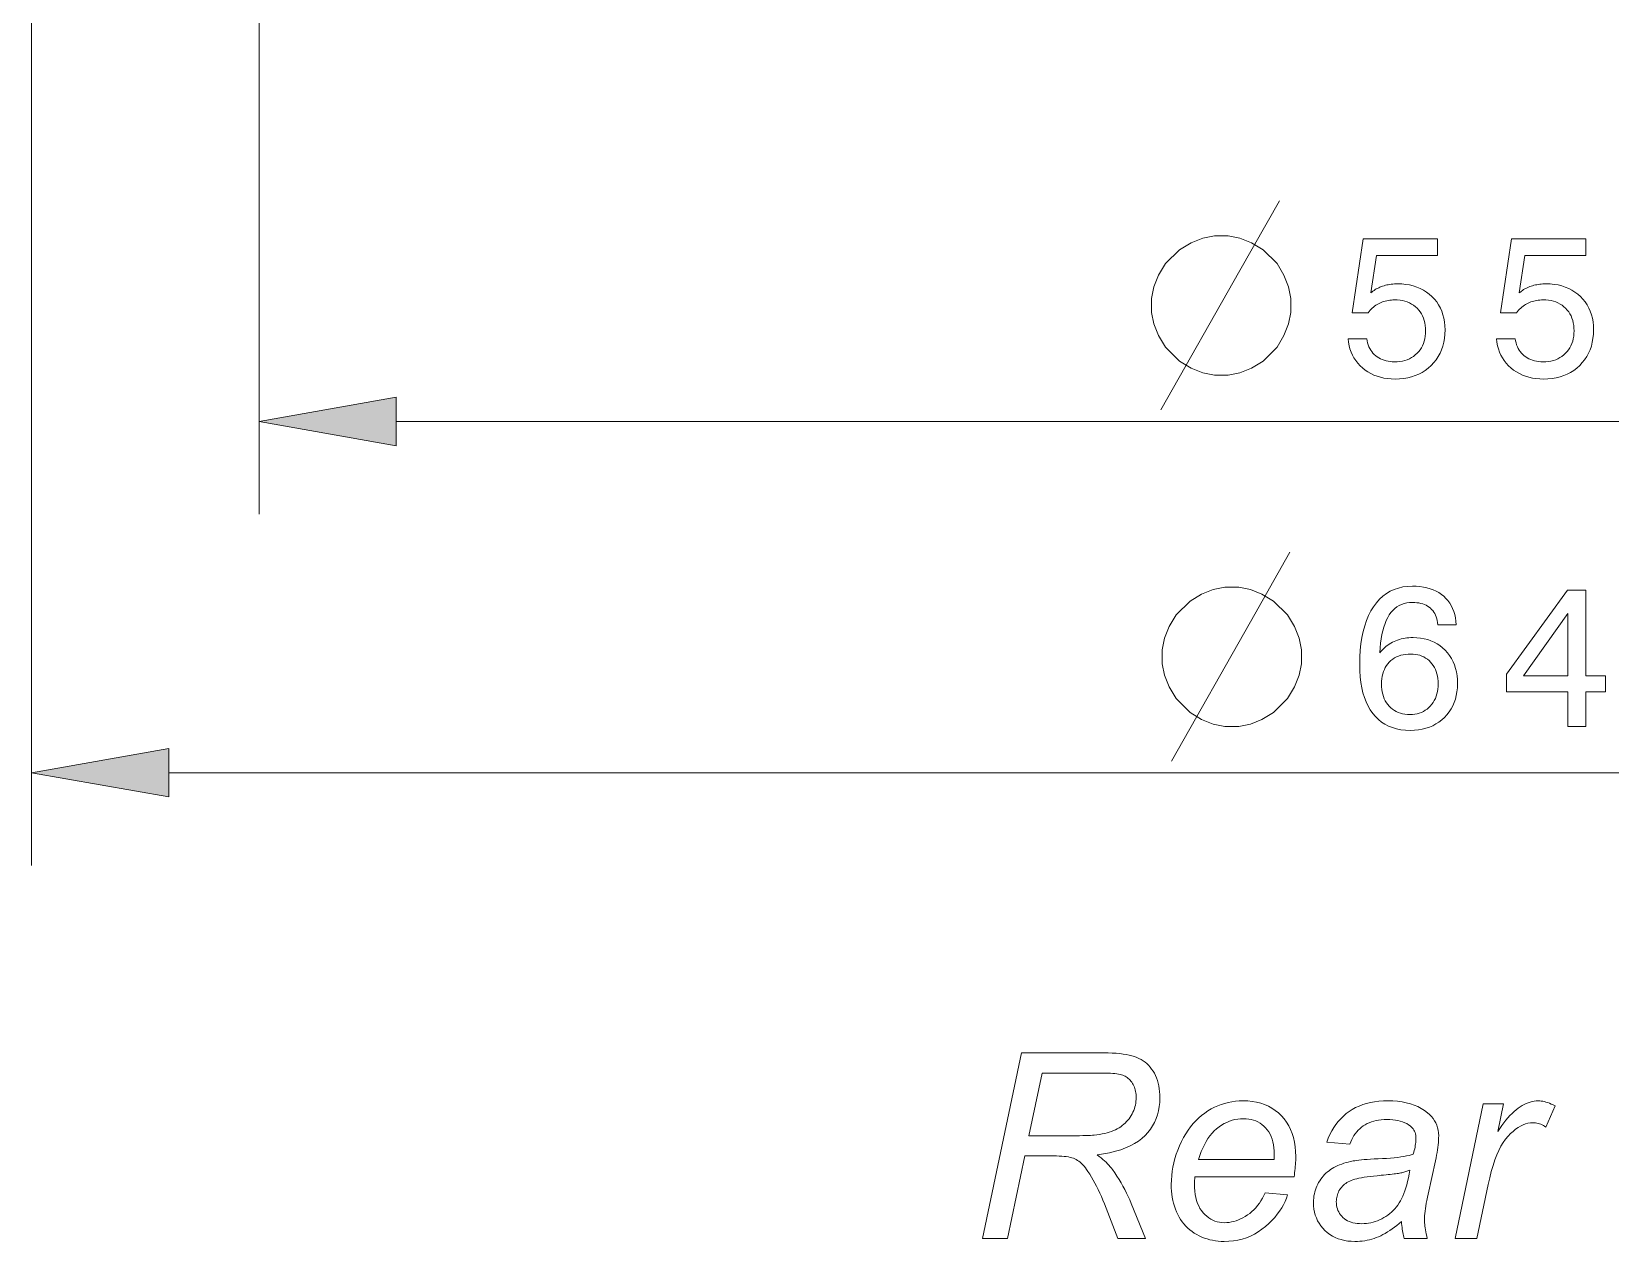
# Model space of a CAD drawing. Extents: x 0 to 420, y 0 to 594.
# Drawn here: x 248.37 to 282.38, y 257.86 to 283.92 of the extents above; entities that cross this region are included whole.
import ezdxf

# ---------------------------------------------------------------- set-up
doc = ezdxf.new("R2010")
doc.units = 0

msp = doc.modelspace()

# ---------------------------------------------------------------- linework, layer by layer
at = {"lineweight": 13}
for p, q in [((248.375, 297.515), (248.375, 265.951)), ((256.229, 275.518), (305.421, 275.518)), ((251.329, 267.951), (310.321, 267.951))]:
    msp.add_line(p, q, dxfattribs=at)
at = {"lineweight": 13, "ltscale": 0.499923}
msp.add_line((253.275, 293.515), (253.275, 273.518), dxfattribs=at)
at = {"lineweight": 13}
for points in [[(272.7, 275.768), (274.4, 278.768), (275.25, 280.268)], [(272.926, 268.201), (274.626, 271.201), (275.476, 272.701)]]:
    msp.add_lwpolyline(points, dxfattribs=at)
for points in [[(274.15, 279.518), (273.85, 279.518), (273.6, 279.468), (273.35, 279.368), (273.1, 279.218), (272.8, 278.918), (272.65, 278.668), (272.55, 278.418), (272.5, 278.168), (272.5, 277.868), (272.55, 277.618), (272.65, 277.368), (272.8, 277.118), (273.1, 276.818), (273.35, 276.668), (273.6, 276.568), (273.85, 276.518), (274.15, 276.518), (274.4, 276.568), (274.65, 276.668), (274.9, 276.818), (275.2, 277.118), (275.35, 277.368), (275.45, 277.618), (275.5, 277.868), (275.5, 278.168), (275.45, 278.418), (275.35, 278.668), (275.2, 278.918), (274.9, 279.218), (274.65, 279.368), (274.4, 279.468)], [(276.73, 277.3), (277.131, 277.3), (277.139, 277.254), (277.15, 277.211), (277.163, 277.169), (277.179, 277.129), (277.197, 277.092), (277.218, 277.056), (277.241, 277.023), (277.267, 276.991), (277.295, 276.962), (277.326, 276.934), (277.358, 276.909), (277.393, 276.887), (277.429, 276.867), (277.467, 276.85), (277.507, 276.836), (277.548, 276.824), (277.591, 276.815), (277.636, 276.808), (277.683, 276.804), (277.731, 276.803), (277.79, 276.804), (277.847, 276.81), (277.902, 276.819), (277.954, 276.832), (278.003, 276.849), (278.051, 276.869), (278.096, 276.893), (278.138, 276.92), (278.178, 276.951), (278.216, 276.986), (278.251, 277.024), (278.282, 277.064), (278.31, 277.107), (278.334, 277.151), (278.354, 277.198), (278.37, 277.248), (278.383, 277.3), (278.392, 277.354), (278.398, 277.41), (278.4, 277.469), (278.398, 277.529), (278.392, 277.586), (278.383, 277.641), (278.371, 277.693), (278.354, 277.743), (278.334, 277.791), (278.311, 277.836), (278.284, 277.878), (278.253, 277.918), (278.218, 277.956), (278.181, 277.99), (278.141, 278.021), (278.098, 278.048), (278.053, 278.072), (278.006, 278.092), (277.956, 278.108), (277.904, 278.121), (277.849, 278.13), (277.791, 278.135), (277.731, 278.137), (277.697, 278.136), (277.663, 278.134), (277.629, 278.131), (277.596, 278.126), (277.564, 278.12), (277.532, 278.112), (277.501, 278.103), (277.471, 278.093), (277.441, 278.081), (277.412, 278.068), (277.383, 278.053), (277.356, 278.037), (277.329, 278.02), (277.302, 278.001), (277.277, 277.981), (277.252, 277.96), (277.228, 277.937), (277.205, 277.913), (277.182, 277.888), (277.16, 277.861), (276.816, 277.861), (277.053, 279.451), (278.655, 279.451), (278.655, 279.096), (277.341, 279.096), (277.221, 278.289), (277.243, 278.307), (277.266, 278.325), (277.289, 278.342), (277.313, 278.358), (277.338, 278.372), (277.364, 278.386), (277.391, 278.4), (277.418, 278.412), (277.446, 278.423), (277.475, 278.433), (277.505, 278.443), (277.535, 278.451), (277.565, 278.459), (277.597, 278.465), (277.628, 278.471), (277.661, 278.475), (277.693, 278.478), (277.727, 278.481), (277.76, 278.482), (277.795, 278.483), (277.885, 278.48), (277.972, 278.472), (278.055, 278.458), (278.135, 278.439), (278.211, 278.414), (278.284, 278.384), (278.353, 278.349), (278.418, 278.307), (278.48, 278.261), (278.538, 278.209), (278.591, 278.152), (278.639, 278.092), (278.681, 278.029), (278.718, 277.962), (278.749, 277.892), (278.774, 277.818), (278.794, 277.741), (278.808, 277.661), (278.816, 277.577), (278.819, 277.49), (278.816, 277.397), (278.807, 277.308), (278.792, 277.223), (278.771, 277.141), (278.745, 277.062), (278.712, 276.988), (278.673, 276.917), (278.628, 276.849), (278.578, 276.785), (278.521, 276.725), (278.459, 276.669), (278.394, 276.619), (278.326, 276.575), (278.253, 276.537), (278.178, 276.505), (278.098, 276.478), (278.015, 276.458), (277.928, 276.443), (277.838, 276.435), (277.744, 276.432), (277.661, 276.434), (277.58, 276.441), (277.503, 276.453), (277.428, 276.47), (277.356, 276.491), (277.288, 276.518), (277.222, 276.549), (277.158, 276.585), (277.098, 276.625), (277.041, 276.671), (276.988, 276.72), (276.939, 276.773), (276.896, 276.828), (276.857, 276.886), (276.824, 276.948), (276.795, 277.012), (276.771, 277.08), (276.753, 277.15), (276.739, 277.224)], [(279.928, 277.3), (280.329, 277.3), (280.337, 277.254), (280.348, 277.211), (280.361, 277.169), (280.377, 277.129), (280.395, 277.092), (280.416, 277.056), (280.439, 277.023), (280.465, 276.991), (280.493, 276.962), (280.524, 276.934), (280.556, 276.909), (280.591, 276.887), (280.627, 276.867), (280.665, 276.85), (280.705, 276.836), (280.746, 276.824), (280.789, 276.815), (280.834, 276.808), (280.881, 276.804), (280.93, 276.803), (280.989, 276.804), (281.045, 276.81), (281.1, 276.819), (281.152, 276.832), (281.202, 276.849), (281.249, 276.869), (281.294, 276.893), (281.336, 276.92), (281.377, 276.951), (281.414, 276.986), (281.449, 277.024), (281.48, 277.064), (281.508, 277.107), (281.532, 277.151), (281.552, 277.198), (281.569, 277.248), (281.581, 277.3), (281.591, 277.354), (281.596, 277.41), (281.598, 277.469), (281.596, 277.529), (281.591, 277.586), (281.582, 277.641), (281.569, 277.693), (281.553, 277.743), (281.533, 277.791), (281.509, 277.836), (281.482, 277.878), (281.451, 277.918), (281.417, 277.956), (281.379, 277.99), (281.339, 278.021), (281.297, 278.048), (281.252, 278.072), (281.204, 278.092), (281.154, 278.108), (281.102, 278.121), (281.047, 278.13), (280.989, 278.135), (280.93, 278.137), (280.895, 278.136), (280.861, 278.134), (280.827, 278.131), (280.794, 278.126), (280.762, 278.12), (280.731, 278.112), (280.7, 278.103), (280.669, 278.093), (280.639, 278.081), (280.61, 278.068), (280.582, 278.053), (280.554, 278.037), (280.527, 278.02), (280.501, 278.001), (280.475, 277.981), (280.45, 277.96), (280.426, 277.937), (280.403, 277.913), (280.38, 277.888), (280.358, 277.861), (280.015, 277.861), (280.251, 279.451), (281.853, 279.451), (281.853, 279.096), (280.54, 279.096), (280.419, 278.289), (280.441, 278.307), (280.464, 278.325), (280.487, 278.342), (280.512, 278.358), (280.537, 278.372), (280.562, 278.386), (280.589, 278.4), (280.616, 278.412), (280.644, 278.423), (280.673, 278.433), (280.703, 278.443), (280.733, 278.451), (280.764, 278.459), (280.795, 278.465), (280.827, 278.471), (280.859, 278.475), (280.891, 278.478), (280.925, 278.481), (280.958, 278.482), (280.993, 278.483), (281.083, 278.48), (281.17, 278.472), (281.254, 278.458), (281.333, 278.439), (281.409, 278.414), (281.482, 278.384), (281.551, 278.349), (281.616, 278.307), (281.678, 278.261), (281.736, 278.209), (281.789, 278.152), (281.837, 278.092), (281.879, 278.029), (281.916, 277.962), (281.947, 277.892), (281.972, 277.818), (281.992, 277.741), (282.006, 277.661), (282.015, 277.577), (282.017, 277.49), (282.014, 277.397), (282.005, 277.308), (281.991, 277.223), (281.97, 277.141), (281.943, 277.062), (281.91, 276.988), (281.871, 276.917), (281.826, 276.849), (281.776, 276.785), (281.719, 276.725), (281.658, 276.669), (281.593, 276.619), (281.524, 276.575), (281.452, 276.537), (281.376, 276.505), (281.296, 276.478), (281.213, 276.458), (281.126, 276.443), (281.036, 276.435), (280.942, 276.432), (280.859, 276.434), (280.778, 276.441), (280.701, 276.453), (280.626, 276.47), (280.555, 276.491), (280.486, 276.518), (280.42, 276.549), (280.357, 276.585), (280.296, 276.625), (280.239, 276.671), (280.186, 276.72), (280.137, 276.773), (280.094, 276.828), (280.055, 276.886), (280.022, 276.948), (279.993, 277.012), (279.969, 277.08), (279.951, 277.15), (279.937, 277.224)], [(256.229, 276.039), (253.275, 275.518), (256.229, 274.997)], [(274.376, 271.951), (274.076, 271.951), (273.826, 271.901), (273.576, 271.801), (273.326, 271.651), (273.026, 271.351), (272.876, 271.101), (272.776, 270.851), (272.726, 270.601), (272.726, 270.301), (272.776, 270.051), (272.876, 269.801), (273.026, 269.551), (273.326, 269.251), (273.576, 269.101), (273.826, 269.001), (274.076, 268.951), (274.376, 268.951), (274.626, 269.001), (274.876, 269.101), (275.126, 269.251), (275.426, 269.551), (275.576, 269.801), (275.676, 270.051), (275.726, 270.301), (275.726, 270.601), (275.676, 270.851), (275.576, 271.101), (275.426, 271.351), (275.126, 271.651), (274.876, 271.801), (274.626, 271.901)], [(279.062, 271.14), (278.666, 271.14), (278.66, 271.185), (278.652, 271.229), (278.641, 271.27), (278.629, 271.309), (278.613, 271.346), (278.596, 271.38), (278.576, 271.413), (278.554, 271.443), (278.53, 271.471), (278.503, 271.497), (278.474, 271.52), (278.444, 271.541), (278.411, 271.56), (278.375, 271.576), (278.338, 271.589), (278.299, 271.6), (278.258, 271.609), (278.215, 271.615), (278.169, 271.619), (278.122, 271.62), (278.057, 271.617), (277.996, 271.609), (277.938, 271.596), (277.883, 271.577), (277.831, 271.553), (277.782, 271.523), (277.737, 271.488), (277.694, 271.448), (277.654, 271.402), (277.618, 271.35), (277.584, 271.294), (277.554, 271.231), (277.526, 271.163), (277.501, 271.09), (277.479, 271.011), (277.46, 270.926), (277.444, 270.836), (277.431, 270.74), (277.421, 270.639), (277.413, 270.532), (277.439, 270.564), (277.466, 270.594), (277.494, 270.623), (277.523, 270.65), (277.554, 270.675), (277.585, 270.699), (277.618, 270.721), (277.651, 270.742), (277.686, 270.761), (277.722, 270.779), (277.759, 270.795), (277.797, 270.809), (277.836, 270.822), (277.875, 270.833), (277.915, 270.842), (277.957, 270.85), (277.999, 270.856), (278.042, 270.86), (278.085, 270.863), (278.13, 270.863), (278.214, 270.861), (278.294, 270.852), (278.371, 270.839), (278.445, 270.82), (278.516, 270.795), (278.583, 270.765), (278.648, 270.73), (278.709, 270.689), (278.767, 270.642), (278.822, 270.59), (278.872, 270.534), (278.917, 270.474), (278.957, 270.411), (278.992, 270.344), (279.021, 270.274), (279.045, 270.2), (279.063, 270.123), (279.077, 270.042), (279.085, 269.958), (279.087, 269.87), (279.084, 269.783), (279.076, 269.698), (279.062, 269.617), (279.042, 269.54), (279.017, 269.465), (278.986, 269.394), (278.949, 269.327), (278.907, 269.263), (278.859, 269.202), (278.806, 269.144), (278.748, 269.091), (278.686, 269.044), (278.621, 269.002), (278.553, 268.965), (278.481, 268.935), (278.405, 268.909), (278.327, 268.89), (278.244, 268.876), (278.158, 268.868), (278.069, 268.865), (277.966, 268.868), (277.868, 268.879), (277.775, 268.898), (277.687, 268.923), (277.604, 268.956), (277.525, 268.996), (277.452, 269.043), (277.384, 269.098), (277.32, 269.16), (277.262, 269.229), (277.208, 269.306), (277.161, 269.388), (277.119, 269.477), (277.082, 269.573), (277.051, 269.675), (277.026, 269.783), (277.006, 269.898), (276.992, 270.019), (276.984, 270.147), (276.981, 270.281), (276.984, 270.439), (276.993, 270.589), (277.008, 270.732), (277.029, 270.868), (277.056, 270.996), (277.089, 271.117), (277.127, 271.231), (277.172, 271.337), (277.223, 271.437), (277.279, 271.529), (277.342, 271.612), (277.408, 271.688), (277.48, 271.754), (277.556, 271.811), (277.638, 271.86), (277.724, 271.9), (277.814, 271.93), (277.91, 271.953), (278.01, 271.966), (278.115, 271.97), (278.199, 271.968), (278.279, 271.961), (278.356, 271.951), (278.429, 271.935), (278.498, 271.916), (278.564, 271.892), (278.626, 271.864), (278.685, 271.831), (278.74, 271.794), (278.791, 271.753), (278.838, 271.708), (278.881, 271.659), (278.919, 271.607), (278.953, 271.551), (278.983, 271.491), (279.008, 271.428), (279.028, 271.361), (279.044, 271.291), (279.055, 271.217)], [(281.461, 268.951), (281.461, 269.693), (280.143, 269.693), (280.143, 270.073), (281.457, 271.884), (281.849, 271.884), (281.849, 270.039), (282.277, 270.039), (282.277, 269.693), (281.849, 269.693), (281.849, 268.951)], [(280.506, 270.039), (281.461, 270.039), (281.461, 271.382)], [(278.67, 269.866), (278.668, 269.924), (278.663, 269.979), (278.655, 270.031), (278.644, 270.082), (278.629, 270.13), (278.611, 270.175), (278.59, 270.219), (278.566, 270.259), (278.538, 270.298), (278.508, 270.334), (278.474, 270.367), (278.439, 270.397), (278.401, 270.423), (278.361, 270.446), (278.32, 270.465), (278.276, 270.481), (278.231, 270.493), (278.183, 270.502), (278.133, 270.507), (278.082, 270.509), (278.024, 270.507), (277.969, 270.502), (277.916, 270.494), (277.866, 270.482), (277.818, 270.466), (277.773, 270.447), (277.731, 270.424), (277.691, 270.399), (277.654, 270.369), (277.619, 270.336), (277.587, 270.3), (277.559, 270.262), (277.533, 270.221), (277.512, 270.177), (277.493, 270.131), (277.478, 270.083), (277.466, 270.031), (277.458, 269.977), (277.453, 269.921), (277.451, 269.862), (277.453, 269.803), (277.458, 269.746), (277.466, 269.692), (277.478, 269.641), (277.493, 269.592), (277.511, 269.545), (277.532, 269.501), (277.557, 269.459), (277.585, 269.42), (277.617, 269.383), (277.651, 269.35), (277.688, 269.32), (277.727, 269.293), (277.768, 269.27), (277.812, 269.251), (277.858, 269.235), (277.906, 269.222), (277.956, 269.213), (278.009, 269.208), (278.065, 269.206), (278.118, 269.208), (278.169, 269.214), (278.217, 269.223), (278.264, 269.235), (278.309, 269.252), (278.352, 269.272), (278.392, 269.296), (278.431, 269.323), (278.468, 269.354), (278.502, 269.389), (278.534, 269.426), (278.563, 269.466), (278.588, 269.508), (278.61, 269.553), (278.628, 269.599), (278.643, 269.648), (278.655, 269.699), (278.663, 269.753), (278.668, 269.808)], [(251.329, 268.472), (248.375, 267.951), (251.329, 267.43)], [(268.859, 257.921), (269.697, 261.921), (271.375, 261.921), (271.472, 261.921), (271.564, 261.918), (271.651, 261.914), (271.734, 261.908), (271.811, 261.901), (271.884, 261.891), (271.952, 261.881), (272.016, 261.868), (272.074, 261.854), (272.128, 261.838), (272.178, 261.82), (272.226, 261.799), (272.272, 261.775), (272.315, 261.748), (272.357, 261.719), (272.396, 261.686), (272.433, 261.65), (272.467, 261.612), (272.5, 261.57), (272.53, 261.526), (272.558, 261.479), (272.583, 261.429), (272.605, 261.378), (272.624, 261.323), (272.64, 261.267), (272.653, 261.208), (272.663, 261.146), (272.67, 261.082), (272.675, 261.016), (272.676, 260.947), (272.673, 260.851), (272.664, 260.759), (272.648, 260.669), (272.625, 260.583), (272.596, 260.501), (272.561, 260.421), (272.52, 260.345), (272.472, 260.272), (272.418, 260.203), (272.357, 260.137), (272.289, 260.075), (272.214, 260.017), (272.13, 259.964), (272.039, 259.916), (271.94, 259.872), (271.833, 259.832), (271.718, 259.797), (271.595, 259.767), (271.464, 259.741), (271.326, 259.72), (271.368, 259.687), (271.409, 259.655), (271.447, 259.623), (271.483, 259.592), (271.517, 259.56), (271.549, 259.528), (271.579, 259.497), (271.607, 259.465), (271.632, 259.434), (271.656, 259.403), (271.705, 259.332), (271.752, 259.261), (271.798, 259.19), (271.841, 259.118), (271.882, 259.045), (271.922, 258.972), (271.959, 258.898), (271.995, 258.824), (272.028, 258.75), (272.06, 258.675), (272.365, 257.921), (271.768, 257.921), (271.481, 258.666), (271.45, 258.746), (271.417, 258.823), (271.384, 258.899), (271.35, 258.972), (271.315, 259.043), (271.279, 259.112), (271.242, 259.178), (271.204, 259.243), (271.166, 259.305), (271.126, 259.365), (271.099, 259.404), (271.072, 259.441), (271.044, 259.475), (271.016, 259.506), (270.989, 259.534), (270.961, 259.56), (270.933, 259.582), (270.905, 259.602), (270.877, 259.619), (270.848, 259.634), (270.818, 259.646), (270.784, 259.657), (270.747, 259.666), (270.706, 259.675), (270.662, 259.682), (270.614, 259.687), (270.563, 259.692), (270.508, 259.695), (270.449, 259.697), (270.387, 259.698), (269.765, 259.698), (269.394, 257.921)], [(269.855, 260.132), (270.594, 260.132), (270.693, 260.132), (270.785, 260.132), (270.87, 260.133), (270.948, 260.134), (271.018, 260.135), (271.081, 260.136), (271.137, 260.138), (271.186, 260.14), (271.228, 260.143), (271.263, 260.145), (271.322, 260.152), (271.38, 260.16), (271.435, 260.17), (271.488, 260.181), (271.539, 260.194), (271.587, 260.209), (271.633, 260.225), (271.678, 260.242), (271.72, 260.261), (271.76, 260.282), (271.797, 260.304), (271.834, 260.327), (271.868, 260.352), (271.901, 260.379), (271.931, 260.406), (271.961, 260.436), (271.988, 260.467), (272.014, 260.499), (272.038, 260.533), (272.06, 260.568), (272.08, 260.604), (272.098, 260.641), (272.114, 260.679), (272.128, 260.717), (272.139, 260.755), (272.149, 260.794), (272.156, 260.834), (272.162, 260.874), (272.165, 260.914), (272.166, 260.956), (272.165, 260.99), (272.163, 261.024), (272.159, 261.056), (272.153, 261.088), (272.146, 261.119), (272.138, 261.149), (272.127, 261.178), (272.115, 261.206), (272.102, 261.233), (272.087, 261.26), (272.071, 261.285), (272.053, 261.308), (272.035, 261.33), (272.016, 261.35), (271.996, 261.369), (271.974, 261.385), (271.952, 261.4), (271.929, 261.414), (271.905, 261.426), (271.88, 261.436), (271.852, 261.445), (271.821, 261.452), (271.786, 261.459), (271.748, 261.465), (271.706, 261.471), (271.661, 261.475), (271.612, 261.478), (271.559, 261.48), (271.503, 261.482), (271.443, 261.482), (270.139, 261.482)], [(274.946, 258.906), (275.427, 258.857), (275.403, 258.786), (275.374, 258.716), (275.34, 258.646), (275.301, 258.577), (275.256, 258.509), (275.205, 258.441), (275.15, 258.374), (275.089, 258.308), (275.022, 258.243), (274.951, 258.178), (274.875, 258.117), (274.796, 258.062), (274.714, 258.014), (274.63, 257.972), (274.542, 257.936), (274.452, 257.907), (274.359, 257.885), (274.263, 257.869), (274.164, 257.859), (274.062, 257.856), (273.999, 257.857), (273.936, 257.862), (273.874, 257.869), (273.813, 257.88), (273.754, 257.893), (273.695, 257.909), (273.638, 257.929), (273.581, 257.951), (273.526, 257.976), (273.472, 258.005), (273.419, 258.036), (273.369, 258.07), (273.322, 258.106), (273.277, 258.145), (273.235, 258.187), (273.195, 258.232), (273.158, 258.279), (273.124, 258.329), (273.092, 258.382), (273.062, 258.437), (273.036, 258.495), (273.012, 258.554), (272.991, 258.615), (272.972, 258.677), (272.957, 258.741), (272.944, 258.806), (272.935, 258.873), (272.927, 258.942), (272.923, 259.012), (272.922, 259.084), (272.924, 259.178), (272.931, 259.273), (272.942, 259.366), (272.957, 259.459), (272.977, 259.551), (273.001, 259.643), (273.029, 259.734), (273.062, 259.825), (273.1, 259.915), (273.142, 260.005), (273.187, 260.092), (273.235, 260.174), (273.285, 260.252), (273.338, 260.325), (273.394, 260.393), (273.452, 260.457), (273.513, 260.517), (273.576, 260.572), (273.642, 260.622), (273.71, 260.668), (273.781, 260.709), (273.852, 260.746), (273.925, 260.778), (273.999, 260.807), (274.074, 260.83), (274.15, 260.85), (274.227, 260.865), (274.306, 260.876), (274.385, 260.882), (274.466, 260.885), (274.568, 260.881), (274.665, 260.872), (274.758, 260.856), (274.848, 260.833), (274.932, 260.804), (275.013, 260.769), (275.09, 260.727), (275.162, 260.679), (275.23, 260.624), (275.294, 260.563), (275.353, 260.496), (275.406, 260.424), (275.452, 260.348), (275.492, 260.268), (275.527, 260.182), (275.554, 260.092), (275.576, 259.997), (275.592, 259.897), (275.601, 259.793), (275.604, 259.684), (275.604, 259.641), (275.602, 259.599), (275.601, 259.555), (275.598, 259.512), (275.594, 259.469), (275.59, 259.425), (275.585, 259.381), (275.58, 259.337), (275.573, 259.292), (275.566, 259.247), (273.432, 259.247), (273.43, 259.231), (273.428, 259.214), (273.427, 259.198), (273.425, 259.182), (273.424, 259.167), (273.423, 259.152), (273.422, 259.137), (273.422, 259.123), (273.421, 259.109), (273.421, 259.095), (273.423, 259.015), (273.429, 258.94), (273.438, 258.868), (273.451, 258.8), (273.468, 258.736), (273.488, 258.676), (273.513, 258.62), (273.541, 258.567), (273.573, 258.519), (273.608, 258.474), (273.646, 258.433), (273.686, 258.397), (273.728, 258.365), (273.771, 258.337), (273.816, 258.313), (273.862, 258.294), (273.911, 258.279), (273.96, 258.268), (274.012, 258.262), (274.065, 258.26), (274.116, 258.261), (274.166, 258.266), (274.217, 258.275), (274.267, 258.286), (274.317, 258.301), (274.367, 258.32), (274.416, 258.341), (274.466, 258.366), (274.515, 258.395), (274.564, 258.426), (274.612, 258.461), (274.658, 258.499), (274.702, 258.539), (274.743, 258.583), (274.783, 258.629), (274.82, 258.679), (274.855, 258.731), (274.887, 258.787), (274.918, 258.845)], [(277.88, 258.282), (277.828, 258.239), (277.778, 258.198), (277.727, 258.16), (277.677, 258.124), (277.628, 258.09), (277.579, 258.059), (277.53, 258.03), (277.481, 258.004), (277.433, 257.98), (277.386, 257.958), (277.338, 257.939), (277.289, 257.921), (277.24, 257.906), (277.191, 257.893), (277.14, 257.882), (277.089, 257.872), (277.037, 257.865), (276.985, 257.86), (276.932, 257.857), (276.878, 257.856), (276.8, 257.858), (276.724, 257.865), (276.652, 257.877), (276.582, 257.894), (276.516, 257.915), (276.453, 257.941), (276.393, 257.972), (276.336, 258.007), (276.282, 258.047), (276.232, 258.092), (276.185, 258.141), (276.143, 258.192), (276.106, 258.246), (276.074, 258.302), (276.047, 258.361), (276.025, 258.423), (276.008, 258.487), (275.996, 258.554), (275.988, 258.624), (275.986, 258.696), (275.987, 258.744), (275.99, 258.791), (275.996, 258.837), (276.004, 258.882), (276.014, 258.925), (276.026, 258.968), (276.04, 259.009), (276.057, 259.049), (276.076, 259.088), (276.096, 259.126), (276.119, 259.163), (276.144, 259.198), (276.169, 259.232), (276.196, 259.264), (276.225, 259.295), (276.255, 259.324), (276.287, 259.352), (276.32, 259.378), (276.354, 259.403), (276.39, 259.426), (276.427, 259.448), (276.466, 259.469), (276.507, 259.488), (276.549, 259.507), (276.593, 259.523), (276.639, 259.539), (276.686, 259.553), (276.735, 259.566), (276.785, 259.578), (276.837, 259.589), (276.874, 259.595), (276.916, 259.601), (276.964, 259.607), (277.018, 259.613), (277.078, 259.618), (277.145, 259.623), (277.217, 259.628), (277.295, 259.632), (277.379, 259.636), (277.469, 259.64), (277.559, 259.645), (277.644, 259.65), (277.724, 259.657), (277.799, 259.665), (277.868, 259.675), (277.932, 259.685), (277.991, 259.697), (278.045, 259.709), (278.093, 259.723), (278.136, 259.739), (278.147, 259.778), (278.157, 259.817), (278.165, 259.854), (278.173, 259.889), (278.179, 259.923), (278.184, 259.956), (278.188, 259.988), (278.191, 260.018), (278.193, 260.047), (278.193, 260.074), (278.192, 260.108), (278.188, 260.14), (278.182, 260.171), (278.173, 260.2), (278.162, 260.228), (278.148, 260.254), (278.132, 260.279), (278.113, 260.302), (278.092, 260.324), (278.068, 260.344), (278.032, 260.37), (277.993, 260.393), (277.95, 260.414), (277.905, 260.432), (277.856, 260.447), (277.805, 260.459), (277.75, 260.469), (277.692, 260.475), (277.63, 260.479), (277.566, 260.481), (277.505, 260.479), (277.446, 260.475), (277.389, 260.468), (277.335, 260.459), (277.283, 260.446), (277.233, 260.431), (277.186, 260.413), (277.141, 260.393), (277.098, 260.369), (277.057, 260.343), (277.018, 260.314), (276.982, 260.283), (276.948, 260.25), (276.916, 260.214), (276.886, 260.176), (276.858, 260.136), (276.833, 260.093), (276.809, 260.048), (276.788, 260.001), (276.769, 259.951), (276.27, 259.995), (276.302, 260.079), (276.338, 260.159), (276.378, 260.236), (276.421, 260.308), (276.467, 260.376), (276.517, 260.44), (276.571, 260.5), (276.629, 260.556), (276.69, 260.608), (276.754, 260.655), (276.822, 260.699), (276.894, 260.738), (276.969, 260.772), (277.047, 260.802), (277.129, 260.827), (277.214, 260.848), (277.303, 260.864), (277.395, 260.875), (277.491, 260.882), (277.59, 260.885), (277.696, 260.882), (277.796, 260.874), (277.893, 260.862), (277.985, 260.844), (278.072, 260.82), (278.155, 260.792), (278.233, 260.759), (278.307, 260.72), (278.377, 260.677), (278.442, 260.628), (278.487, 260.589), (278.528, 260.547), (278.564, 260.503), (278.595, 260.457), (278.622, 260.408), (278.643, 260.358), (278.66, 260.305), (278.672, 260.249), (278.679, 260.192), (278.682, 260.132), (278.681, 260.084), (278.679, 260.036), (278.676, 259.986), (278.671, 259.934), (278.665, 259.881), (278.657, 259.827), (278.648, 259.771), (278.638, 259.713), (278.626, 259.654), (278.614, 259.594), (278.453, 258.874), (278.438, 258.806), (278.425, 258.741), (278.414, 258.679), (278.404, 258.619), (278.395, 258.562), (278.388, 258.507), (278.383, 258.455), (278.379, 258.406), (278.377, 258.359), (278.376, 258.314), (278.377, 258.286), (278.379, 258.255), (278.382, 258.222), (278.386, 258.186), (278.391, 258.148), (278.398, 258.107), (278.406, 258.065), (278.415, 258.019), (278.425, 257.972), (278.436, 257.921), (277.937, 257.921), (277.929, 257.951), (277.921, 257.981), (277.915, 258.013), (277.908, 258.047), (277.902, 258.082), (277.897, 258.119), (277.892, 258.158), (277.887, 258.197), (277.883, 258.239)], [(279.034, 257.921), (279.639, 260.819), (280.076, 260.819), (279.953, 260.227), (279.998, 260.292), (280.042, 260.354), (280.087, 260.413), (280.131, 260.468), (280.175, 260.519), (280.218, 260.567), (280.262, 260.611), (280.305, 260.652), (280.348, 260.69), (280.391, 260.724), (280.434, 260.754), (280.477, 260.782), (280.521, 260.806), (280.564, 260.827), (280.608, 260.844), (280.652, 260.859), (280.696, 260.87), (280.74, 260.878), (280.784, 260.883), (280.829, 260.885), (280.859, 260.884), (280.891, 260.88), (280.924, 260.875), (280.958, 260.868), (280.993, 260.858), (281.03, 260.846), (281.069, 260.832), (281.108, 260.816), (281.15, 260.798), (281.192, 260.778), (280.99, 260.32), (280.964, 260.337), (280.938, 260.353), (280.911, 260.367), (280.884, 260.379), (280.856, 260.389), (280.827, 260.398), (280.798, 260.404), (280.769, 260.409), (280.739, 260.412), (280.709, 260.413), (280.657, 260.41), (280.605, 260.401), (280.552, 260.387), (280.499, 260.366), (280.446, 260.34), (280.393, 260.308), (280.339, 260.271), (280.286, 260.227), (280.231, 260.178), (280.177, 260.123), (280.124, 260.061), (280.073, 259.989), (280.024, 259.908), (279.977, 259.818), (279.933, 259.719), (279.892, 259.61), (279.852, 259.492), (279.815, 259.365), (279.781, 259.229), (279.749, 259.084), (279.503, 257.921)], [(273.511, 259.624), (275.137, 259.624), (275.138, 259.639), (275.138, 259.653), (275.139, 259.666), (275.139, 259.678), (275.139, 259.69), (275.14, 259.7), (275.14, 259.71), (275.14, 259.718), (275.14, 259.726), (275.14, 259.733), (275.138, 259.806), (275.133, 259.875), (275.123, 259.94), (275.11, 260.002), (275.094, 260.061), (275.073, 260.116), (275.049, 260.168), (275.021, 260.216), (274.99, 260.261), (274.955, 260.302), (274.916, 260.34), (274.876, 260.373), (274.834, 260.403), (274.789, 260.429), (274.742, 260.45), (274.694, 260.468), (274.643, 260.482), (274.59, 260.492), (274.534, 260.498), (274.477, 260.5), (274.414, 260.498), (274.353, 260.491), (274.292, 260.48), (274.233, 260.465), (274.175, 260.445), (274.117, 260.421), (274.061, 260.393), (274.007, 260.36), (273.953, 260.323), (273.9, 260.282), (273.849, 260.236), (273.801, 260.185), (273.756, 260.131), (273.713, 260.072), (273.673, 260.008), (273.635, 259.94), (273.6, 259.868), (273.568, 259.791), (273.538, 259.71)], [(278.062, 259.389), (278.042, 259.381), (278.02, 259.374), (277.999, 259.367), (277.977, 259.36), (277.955, 259.353), (277.933, 259.347), (277.91, 259.341), (277.887, 259.336), (277.864, 259.331), (277.84, 259.327), (277.815, 259.322), (277.786, 259.318), (277.754, 259.313), (277.72, 259.309), (277.681, 259.304), (277.64, 259.299), (277.596, 259.295), (277.548, 259.29), (277.497, 259.285), (277.443, 259.28), (277.359, 259.272), (277.281, 259.264), (277.207, 259.255), (277.139, 259.246), (277.075, 259.237), (277.017, 259.227), (276.964, 259.217), (276.916, 259.206), (276.873, 259.195), (276.835, 259.183), (276.8, 259.171), (276.767, 259.157), (276.736, 259.142), (276.707, 259.125), (276.679, 259.107), (276.653, 259.088), (276.629, 259.067), (276.607, 259.045), (276.586, 259.021), (276.567, 258.996), (276.55, 258.971), (276.535, 258.944), (276.521, 258.917), (276.51, 258.89), (276.5, 258.861), (276.492, 258.833), (276.485, 258.804), (276.481, 258.774), (276.478, 258.744), (276.477, 258.713), (276.479, 258.672), (276.483, 258.633), (276.49, 258.595), (276.5, 258.559), (276.513, 258.524), (276.529, 258.49), (276.547, 258.458), (276.569, 258.428), (276.593, 258.399), (276.62, 258.372), (276.65, 258.346), (276.683, 258.324), (276.717, 258.303), (276.754, 258.286), (276.794, 258.271), (276.836, 258.259), (276.88, 258.25), (276.927, 258.243), (276.977, 258.239), (277.028, 258.238), (277.077, 258.239), (277.126, 258.243), (277.174, 258.25), (277.222, 258.259), (277.269, 258.27), (277.316, 258.285), (277.363, 258.301), (277.409, 258.321), (277.455, 258.343), (277.5, 258.368), (277.545, 258.395), (277.587, 258.423), (277.628, 258.455), (277.666, 258.488), (277.703, 258.523), (277.738, 258.56), (277.771, 258.599), (277.802, 258.64), (277.831, 258.684), (277.858, 258.729), (277.883, 258.777), (277.908, 258.83), (277.931, 258.886), (277.953, 258.946), (277.974, 259.01), (277.994, 259.078), (278.013, 259.15), (278.031, 259.226), (278.047, 259.306)]]:
    msp.add_lwpolyline(points, close=True, dxfattribs=at)
for points in [[(256.229, 276.039), (253.275, 275.518), (256.229, 276.039), (256.229, 274.997)], [(251.329, 268.472), (248.375, 267.951), (251.329, 268.472), (251.329, 267.43)]]:
    msp.add_solid(points, dxfattribs=at)

doc.saveas('drawing.dxf')
